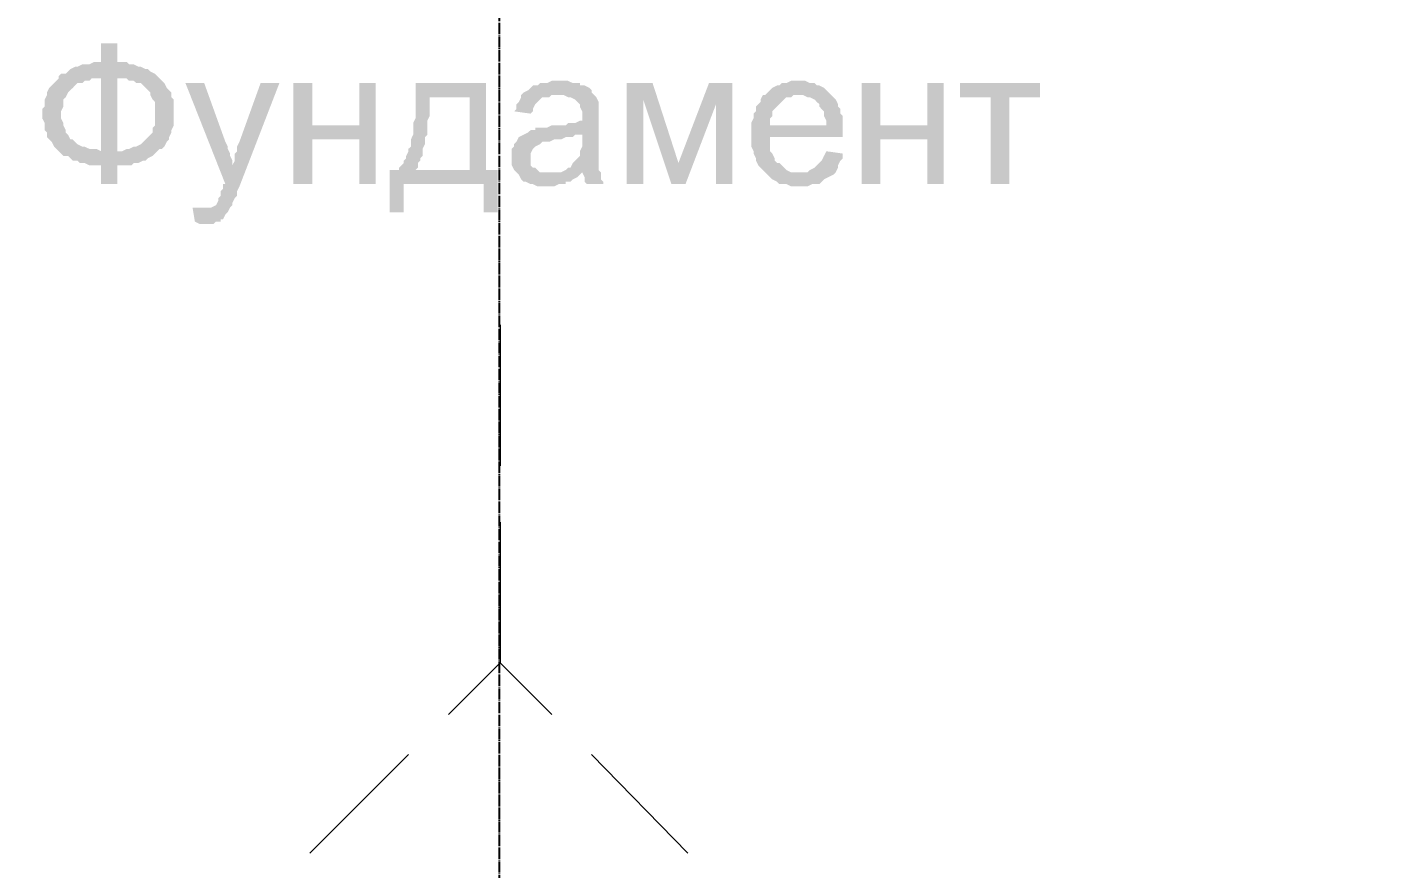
# Model space of a CAD drawing. Header units: millimetres. Extents: x -383313 to -161684, y -117025 to 99224.
# Drawn here: x -336366 to -333930, y -16952 to -15433 of the extents above; entities that cross this region are included whole.
import ezdxf

# ---------------------------------------------------------------- set-up
doc = ezdxf.new("R2010")
doc.units = ezdxf.units.MM
doc.header["$MEASUREMENT"] = 0
doc.linetypes.add('PS-GOST2.303 5', pattern=[24, 20, -1.5, 1, -1.5])
doc.layers.get('Defpoints').update_dxf_attribs({"color": 31})
for name, color, linetype in [('001__КОНСТРУКТИВ__размеры внутр.', 7, 'Continuous'), ('PDF_Geometry', 7, 'Continuous'), ('PDF_Solid Fills', 7, 'Continuous'), ('PS_Оси', 5, 'PS-GOST2.303 5')]:
    doc.layers.add(name, color=color, linetype=linetype)
doc.styles.add('PSTUDIO', font='arial.ttf')
doc.dimstyles.new('PS_TICK', dxfattribs={"dimscale": 100, "dimtxt": 2.5, "dimasz": 1, "dimexe": 2, "dimexo": 2, "dimgap": 1, "dimtad": 1, "dimdec": 0, "dimzin": 0, "dimdsep": 46, "dimtxsty": 'PSTUDIO', "dimblk": 'ARCHTICK', "dimcen": 2, "dimdle": 1.5, "dimse1": 1, "dimse2": 1, "dimadec": 0, "dimazin": 0, "dimtfac": 1, "dimtdec": 0, "dimtix": 1, "dimtmove": 1, "dimatfit": 3, "dimldrblk": 'ARCHTICK', "dimfxl": 1, "dimtolj": 1, "dimtzin": 0, "dimarcsym": 0})

# ---------------------------------------------------------------- blocks, each defined once
blk = doc.blocks.new('_ArchTick')
at = {"color": 0, "linetype": 'ByBlock', "const_width": 0.15}
blk.add_lwpolyline([(-0.5, -0.5), (0.5, 0.5)], dxfattribs=at)
blk = doc.blocks.new('*D281')
at = {"layer": '001__КОНСТРУКТИВ__размеры внутр.', "color": 0, "lineweight": -2, "ltscale": 100, "transparency": 16777216}
blk.add_line((-336984.8, -5432.1), (-336984.8, -20232.4), dxfattribs=at)
at = {"layer": 'Defpoints', "color": 0, "ltscale": 100, "transparency": 16777216}
for p in [(-330226.1, -5582.1), (-336984.8, -20082.4), (-335014.1, -20082.4)]:
    blk.add_point(p, dxfattribs=at)
at = {"layer": '001__КОНСТРУКТИВ__размеры внутр.', "color": 0, "lineweight": -2, "ltscale": 100, "transparency": 16777216, "xscale": 100, "yscale": 100, "zscale": 100}
for p, rotation in [((-336984.8, -5582.1), 90), ((-336984.8, -20082.4), 270)]:
    blk.add_blockref('_ArchTick', p, dxfattribs=dict(at, rotation=rotation))
at = {"layer": '001__КОНСТРУКТИВ__размеры внутр.', "color": 0, "ltscale": 100, "transparency": 16777216, "insert": (-337212.4, -12832.2), "char_height": 250, "attachment_point": 5, "rotation": 90, "style": 'PSTUDIO'}
blk.add_mtext('\\A1;14500', dxfattribs=at)
blk = doc.blocks.new('A$Cf5759c35')
at = {"layer": 'PDF_Solid Fills'}
for points in [[(22258.7, 2802.5), (22229.1, 2802.5), (22229.1, 2768.6), (22216.4, 2768.6), (22207.9, 2764.4), (22199.4, 2764.4), (22195.2, 2764.4), (22186.7, 2760.1), (22182.5, 2760.1), (22174, 2755.9), (22169.8, 2751.7), (22165.6, 2747.4), (22157.1, 2747.4), (22152.9, 2743.2), (22152.9, 2739), (22258.7, 2739), (22258.7, 2739), (22267.2, 2739), (22275.6, 2739), (22279.9, 2734.7), (22288.3, 2734.7), (22292.6, 2730.5), (22301, 2730.5), (22305.3, 2726.3), (22309.5, 2722), (22313.7, 2717.8), (22318, 2713.6), (22318, 2709.3), (22322.2, 2700.9), (22326.4, 2696.6), (22326.4, 2688.2), (22326.4, 2683.9), (22326.4, 2675.5), (22326.4, 2671.2), (22326.4, 2662.8), (22326.4, 2654.3), (22322.2, 2650.1), (22322.2, 2641.6), (22318, 2637.4), (22313.7, 2633.1), (22309.5, 2628.9), (22309.5, 2628.9), (22305.3, 2624.7), (22301, 2620.4), (22292.6, 2616.2), (22288.3, 2616.2), (22279.9, 2612), (22275.6, 2612), (22267.2, 2607.7), (22258.7, 2607.7), (22152.9, 2607.7), (22157.1, 2603.5), (22161.3, 2599.3), (22169.8, 2599.3), (22174, 2595), (22178.3, 2590.8), (22186.7, 2590.8), (22191, 2586.6), (22199.4, 2586.6), (22207.9, 2582.3), (22212.1, 2582.3), (22220.6, 2582.3), (22229.1, 2582.3), (22229.1, 2548.5), (22258.7, 2548.5), (22258.7, 2582.3), (22258.7, 2582.3), (22267.2, 2582.3), (22275.6, 2582.3), (22284.1, 2582.3), (22288.3, 2586.6), (22296.8, 2586.6), (22305.3, 2590.8), (22309.5, 2590.8), (22313.7, 2595), (22322.2, 2599.3), (22326.4, 2603.5), (22330.7, 2607.7), (22334.9, 2612), (22339.1, 2612), (22343.4, 2616.2), (22347.6, 2624.7), (22351.8, 2628.9), (22351.8, 2633.1), (22356.1, 2641.6), (22356.1, 2645.8), (22360.3, 2654.3), (22360.3, 2662.8), (22360.3, 2667), (22360.3, 2675.5), (22360.3, 2679.7), (22360.3, 2688.2), (22360.3, 2692.4), (22360.3, 2700.9), (22356.1, 2705.1), (22356.1, 2713.6), (22351.8, 2717.8), (22347.6, 2722), (22343.4, 2730.5), (22339.1, 2734.7), (22334.9, 2739), (22334.9, 2739), (22330.7, 2743.2), (22326.4, 2747.4), (22318, 2751.7), (22313.7, 2755.9), (22309.5, 2755.9), (22301, 2760.1), (22296.8, 2760.1), (22288.3, 2764.4), (22279.9, 2764.4), (22275.6, 2768.6), (22267.2, 2768.6), (22258.7, 2768.6)], [(22152.9, 2739), (22148.6, 2734.7), (22144.4, 2730.5), (22140.2, 2726.3), (22135.9, 2722), (22131.7, 2713.6), (22131.7, 2709.3), (22127.5, 2700.9), (22127.5, 2696.6), (22127.5, 2688.2), (22123.2, 2683.9), (22123.2, 2675.5), (22123.2, 2675.5), (22123.2, 2667), (22127.5, 2658.5), (22127.5, 2654.3), (22127.5, 2645.8), (22131.7, 2641.6), (22131.7, 2633.1), (22135.9, 2628.9), (22140.2, 2624.7), (22144.4, 2616.2), (22148.6, 2612), (22152.9, 2607.7), (22258.7, 2607.7), (22229.1, 2607.7), (22220.6, 2612), (22212.1, 2612), (22207.9, 2612), (22199.4, 2616.2), (22195.2, 2616.2), (22186.7, 2620.4), (22182.5, 2624.7), (22178.3, 2628.9), (22174, 2628.9), (22169.8, 2637.4), (22165.6, 2641.6), (22165.6, 2645.8), (22161.3, 2654.3), (22161.3, 2658.5), (22157.1, 2667), (22157.1, 2675.5), (22157.1, 2679.7), (22161.3, 2688.2), (22161.3, 2692.4), (22161.3, 2700.9), (22165.6, 2705.1), (22169.8, 2713.6), (22174, 2717.8), (22178.3, 2722), (22182.5, 2726.3), (22186.7, 2730.5), (22195.2, 2730.5), (22199.4, 2734.7), (22207.9, 2734.7), (22212.1, 2739), (22220.6, 2739), (22229.1, 2739), (22258.7, 2739)], [(22415.3, 2730.5), (22381.5, 2730.5), (22453.4, 2548.5), (22466.1, 2582.3), (22466.1, 2586.6), (22466.1, 2590.8), (22461.9, 2599.3), (22461.9, 2603.5), (22457.7, 2612), (22457.7, 2616.2), (22453.4, 2624.7)], [(22550.8, 2730.5), (22516.9, 2730.5), (22478.8, 2624.7), (22478.8, 2624.7), (22474.6, 2616.2), (22474.6, 2607.7), (22470.4, 2603.5), (22470.4, 2595), (22470.4, 2590.8), (22466.1, 2582.3), (22453.4, 2548.5), (22449.2, 2548.5), (22449.2, 2540), (22445, 2535.8), (22445, 2527.3), (22440.7, 2523.1), (22440.7, 2518.8), (22440.7, 2518.8), (22436.5, 2510.4), (22428, 2506.1), (22428, 2506.1), (22419.6, 2506.1), (22411.1, 2506.1), (22461.9, 2506.1), (22461.9, 2506.1), (22466.1, 2510.4), (22466.1, 2514.6), (22470.4, 2523.1), (22474.6, 2527.3), (22474.6, 2535.8), (22478.8, 2544.2)], [(22610.1, 2730.5), (22576.2, 2730.5), (22576.2, 2548.5), (22610.1, 2548.5), (22610.1, 2628.9), (22694.7, 2628.9), (22610.1, 2654.3)], [(22724.4, 2730.5), (22694.7, 2730.5), (22694.7, 2654.3), (22610.1, 2654.3), (22694.7, 2628.9), (22694.7, 2548.5), (22724.4, 2548.5)], [(22923.3, 2730.5), (22796.3, 2730.5), (22796.3, 2705.1), (22893.7, 2705.1), (22893.7, 2573.9), (22796.3, 2573.9), (22766.7, 2573.9), (22749.8, 2573.9), (22749.8, 2497.7), (22775.2, 2497.7), (22775.2, 2548.5), (22919.1, 2548.5), (22944.5, 2573.9), (22923.3, 2573.9)], [(23058.8, 2734.7), (23058.8, 2734.7), (23041.9, 2734.7), (23033.4, 2730.5), (23029.2, 2730.5), (23020.7, 2730.5), (23016.5, 2726.3), (23008, 2726.3), (23003.8, 2722), (22999.5, 2717.8), (22991.1, 2713.6), (22986.8, 2709.3), (23050.3, 2709.3), (23054.6, 2709.3), (23063, 2709.3), (23071.5, 2705.1), (23075.7, 2705.1), (23084.2, 2700.9), (23088.4, 2696.6), (23088.4, 2696.6), (23092.7, 2692.4), (23092.7, 2688.2), (23096.9, 2679.7), (23096.9, 2671.2), (23096.9, 2671.2), (23096.9, 2662.8), (23092.7, 2662.8), (23084.2, 2658.5), (23080, 2658.5), (23071.5, 2658.5), (23067.3, 2654.3), (23058.8, 2654.3), (23050.3, 2654.3), (23041.9, 2654.3), (23033.4, 2650.1), (23024.9, 2650.1), (23020.7, 2650.1), (23012.2, 2650.1), (23012.2, 2645.8), (23003.8, 2645.8), (22999.5, 2641.6), (23096.9, 2637.4), (23096.9, 2628.9), (23096.9, 2624.7), (23096.9, 2616.2), (23092.7, 2607.7), (23092.7, 2603.5), (23092.7, 2599.3), (23088.4, 2595), (23084.2, 2590.8), (23080, 2586.6), (23075.7, 2578.1), (23071.5, 2578.1), (23067.3, 2573.9), (23058.8, 2569.6), (23096.9, 2569.6), (23096.9, 2569.6), (23101.1, 2561.2), (23101.1, 2552.7), (23105.4, 2548.5), (23135, 2548.5), (23135, 2552.7), (23130.8, 2556.9), (23130.8, 2565.4), (23130.8, 2569.6), (23126.5, 2573.9), (23126.5, 2578.1), (23126.5, 2582.3), (23126.5, 2586.6), (23126.5, 2595), (23126.5, 2603.5), (23126.5, 2612), (23126.5, 2624.7), (23126.5, 2667), (23126.5, 2667), (23126.5, 2675.5), (23126.5, 2683.9), (23126.5, 2688.2), (23126.5, 2692.4), (23126.5, 2696.6), (23122.3, 2705.1), (23118.1, 2709.3), (23113.8, 2713.6), (23113.8, 2717.8), (23109.6, 2722), (23101.1, 2726.3), (23092.7, 2726.3), (23092.7, 2730.5), (23084.2, 2730.5), (23080, 2730.5), (23071.5, 2734.7), (23063, 2734.7)], [(23223.9, 2730.5), (23177.3, 2730.5), (23177.3, 2548.5), (23207, 2548.5), (23207, 2700.9)], [(23367.8, 2730.5), (23325.5, 2730.5), (23270.5, 2586.6), (23257.8, 2548.5), (23283.2, 2548.5), (23338.2, 2692.4)], [(23486.4, 2734.7), (23486.4, 2734.7), (23473.7, 2734.7), (23465.2, 2730.5), (23456.7, 2730.5), (23452.5, 2726.3), (23448.3, 2726.3), (23439.8, 2722), (23435.6, 2717.8), (23431.3, 2713.6), (23427.1, 2709.3), (23486.4, 2709.3), (23490.6, 2709.3), (23494.8, 2709.3), (23503.3, 2705.1), (23507.5, 2705.1), (23516, 2700.9), (23520.2, 2696.6), (23524.5, 2692.4), (23524.5, 2688.2), (23528.7, 2683.9), (23532.9, 2679.7), (23532.9, 2671.2), (23537.2, 2662.8), (23537.2, 2654.3), (23435.6, 2654.3), (23566.8, 2654.3), (23566.8, 2662.8), (23566.8, 2671.2), (23562.6, 2675.5), (23562.6, 2683.9), (23558.3, 2688.2), (23558.3, 2692.4), (23554.1, 2700.9), (23549.9, 2705.1), (23545.6, 2709.3), (23541.4, 2713.6), (23537.2, 2717.8), (23532.9, 2722), (23524.5, 2726.3), (23520.2, 2726.3), (23516, 2730.5), (23507.5, 2730.5), (23499.1, 2734.7), (23494.8, 2734.7)], [(23634.5, 2730.5), (23600.7, 2730.5), (23600.7, 2548.5), (23634.5, 2548.5), (23634.5, 2628.9), (23719.2, 2628.9), (23634.5, 2654.3)], [(23748.8, 2730.5), (23719.2, 2730.5), (23719.2, 2654.3), (23634.5, 2654.3), (23719.2, 2628.9), (23719.2, 2548.5), (23748.8, 2548.5)], [(23922.4, 2730.5), (23778.5, 2730.5), (23778.5, 2705.1), (23833.5, 2705.1), (23833.5, 2548.5), (23867.4, 2548.5), (23867.4, 2705.1), (23922.4, 2705.1)], [(22796.3, 2705.1), (22796.3, 2667), (22792.1, 2658.5), (22792.1, 2637.4), (22787.9, 2628.9), (22787.9, 2624.7), (22787.9, 2616.2), (22783.6, 2612), (22783.6, 2607.7), (22779.4, 2599.3), (22779.4, 2595), (22775.2, 2590.8), (22775.2, 2586.6), (22770.9, 2582.3), (22766.7, 2578.1), (22766.7, 2573.9), (22796.3, 2573.9), (22796.3, 2573.9), (22800.6, 2578.1), (22800.6, 2586.6), (22804.8, 2590.8), (22804.8, 2595), (22809, 2599.3), (22809, 2607.7), (22809, 2612), (22813.3, 2620.4), (22813.3, 2624.7), (22813.3, 2633.1), (22817.5, 2637.4), (22817.5, 2645.8), (22817.5, 2654.3), (22817.5, 2662.8), (22821.7, 2671.2), (22821.7, 2679.7), (22821.7, 2688.2), (22821.7, 2696.6), (22821.7, 2705.1), (22893.7, 2705.1)], [(22986.8, 2709.3), (22986.8, 2705.1), (22982.6, 2696.6), (22978.4, 2692.4), (22978.4, 2683.9), (22974.1, 2679.7), (23003.8, 2675.5), (23008, 2679.7), (23008, 2683.9), (23012.2, 2692.4), (23016.5, 2696.6), (23020.7, 2700.9), (23024.9, 2705.1), (23029.2, 2705.1), (23037.6, 2705.1), (23041.9, 2709.3), (23050.3, 2709.3)], [(23427.1, 2709.3), (23422.9, 2709.3), (23418.6, 2700.9), (23418.6, 2696.6), (23414.4, 2692.4), (23410.2, 2688.2), (23410.2, 2679.7), (23405.9, 2675.5), (23405.9, 2667), (23401.7, 2658.5), (23401.7, 2654.3), (23401.7, 2645.8), (23401.7, 2637.4), (23401.7, 2628.9), (23401.7, 2624.7), (23401.7, 2616.2), (23405.9, 2607.7), (23405.9, 2603.5), (23410.2, 2595), (23410.2, 2590.8), (23414.4, 2582.3), (23418.6, 2578.1), (23422.9, 2573.9), (23427.1, 2569.6), (23486.4, 2569.6), (23486.4, 2569.6), (23477.9, 2569.6), (23473.7, 2569.6), (23465.2, 2573.9), (23461, 2578.1), (23456.7, 2582.3), (23452.5, 2586.6), (23448.3, 2586.6), (23444, 2590.8), (23444, 2595), (23439.8, 2603.5), (23435.6, 2607.7), (23435.6, 2616.2), (23435.6, 2624.7), (23435.6, 2633.1), (23566.8, 2633.1), (23566.8, 2633.1), (23566.8, 2637.4), (23566.8, 2645.8), (23566.8, 2654.3), (23435.6, 2654.3), (23435.6, 2658.5), (23435.6, 2667), (23439.8, 2671.2), (23439.8, 2679.7), (23444, 2683.9), (23448.3, 2688.2), (23452.5, 2692.4), (23456.7, 2696.6), (23461, 2700.9), (23465.2, 2705.1), (23473.7, 2705.1), (23477.9, 2709.3), (23486.4, 2709.3)], [(22999.5, 2641.6), (22991.1, 2637.4), (22991.1, 2637.4), (22982.6, 2633.1), (22978.4, 2624.7), (22974.1, 2620.4), (22974.1, 2616.2), (22969.9, 2612), (22969.9, 2603.5), (22969.9, 2595), (22969.9, 2595), (22969.9, 2586.6), (22969.9, 2582.3), (22974.1, 2573.9), (22978.4, 2569.6), (22982.6, 2565.4), (22986.8, 2556.9), (22986.8, 2556.9), (22991.1, 2552.7), (22995.3, 2552.7), (23003.8, 2548.5), (23008, 2548.5), (23016.5, 2544.2), (23024.9, 2544.2), (23033.4, 2544.2), (23037.6, 2544.2), (23046.1, 2544.2), (23054.6, 2548.5), (23058.8, 2548.5), (23067.3, 2548.5), (23067.3, 2552.7), (23075.7, 2552.7), (23080, 2556.9), (23088.4, 2561.2), (23092.7, 2565.4), (23037.6, 2569.6), (23037.6, 2569.6), (23029.2, 2569.6), (23020.7, 2569.6), (23016.5, 2573.9), (23012.2, 2578.1), (23008, 2578.1), (23003.8, 2582.3), (23003.8, 2590.8), (23003.8, 2595), (23003.8, 2599.3), (23003.8, 2603.5), (23008, 2612), (23008, 2612), (23012.2, 2616.2), (23020.7, 2620.4), (23024.9, 2624.7), (23029.2, 2624.7), (23037.6, 2624.7), (23046.1, 2628.9), (23050.3, 2628.9), (23058.8, 2628.9), (23067.3, 2633.1), (23071.5, 2633.1), (23080, 2633.1), (23084.2, 2637.4), (23092.7, 2637.4), (23096.9, 2637.4)], [(23537.2, 2607.7), (23537.2, 2607.7), (23532.9, 2599.3), (23528.7, 2590.8), (23524.5, 2586.6), (23520.2, 2582.3), (23516, 2578.1), (23516, 2578.1), (23507.5, 2573.9), (23503.3, 2569.6), (23494.8, 2569.6), (23486.4, 2569.6), (23427.1, 2569.6), (23427.1, 2569.6), (23431.3, 2565.4), (23435.6, 2561.2), (23439.8, 2556.9), (23448.3, 2552.7), (23452.5, 2548.5), (23461, 2548.5), (23465.2, 2548.5), (23473.7, 2544.2), (23482.1, 2544.2), (23486.4, 2544.2), (23486.4, 2544.2), (23494.8, 2544.2), (23503.3, 2544.2), (23511.8, 2548.5), (23516, 2548.5), (23524.5, 2548.5), (23528.7, 2552.7), (23532.9, 2556.9), (23541.4, 2561.2), (23541.4, 2561.2), (23549.9, 2565.4), (23554.1, 2569.6), (23558.3, 2578.1), (23558.3, 2582.3), (23562.6, 2590.8), (23566.8, 2595), (23566.8, 2603.5)], [(22394.2, 2506.1), (22398.4, 2480.7), (22406.9, 2476.5), (22432.3, 2476.5), (22436.5, 2480.7), (22445, 2480.7), (22445, 2485), (22449.2, 2485), (22453.4, 2493.4), (22457.7, 2497.7), (22461.9, 2506.1), (22411.1, 2506.1), (22411.1, 2506.1), (22402.6, 2506.1)]]:
    blk.add_hatch(color=8, dxfattribs=at).paths.add_polyline_path(points)
at = {"layer": 'PDF_Geometry', "color": 8, "lineweight": 13}
for points in [[(22948.7, 2294.5), (22948.7, 2040.5)], [(22948.7, 1938.9), (22948.7, 1684.9)], [(23041.9, 1591.7), (22948.7, 1684.9), (22855.6, 1591.7)], [(22783.6, 1519.8), (22605.8, 1342)], [(23287.4, 1342), (23113.8, 1519.8)]]:
    blk.add_lwpolyline(points, dxfattribs=at)
at = {"layer": 'PDF_Solid Fills', "color": 8, "lineweight": 13}
for points in [[(22258.7, 2607.7), (22258.7, 2739), (22229.1, 2607.7), (22229.1, 2739)], [(23223.9, 2730.5), (23207, 2700.9), (23270.5, 2586.6), (23257.8, 2548.5)], [(23367.8, 2730.5), (23338.2, 2692.4), (23367.8, 2548.5), (23338.2, 2548.5)], [(22944.5, 2573.9), (22919.1, 2548.5), (22944.5, 2497.7), (22919.1, 2497.7)], [(23058.8, 2569.6), (23037.6, 2569.6), (23096.9, 2569.6), (23092.7, 2565.4)]]:
    blk.add_solid(points, dxfattribs=at)

msp = doc.modelspace()

# ---------------------------------------------------------------- linework, layer by layer
at = {"layer": 'PS_Оси'}
msp.add_lwpolyline([(-335514.05882, -24012.91133), (-335514.05882, -23582.0977), (-335514.05882, -17582.0977), (-335514.05882, -11582.0977), (-335514.05882, -5582.0977), (-335514.05882, -582.3977), (-335514.05882, 2825.4576)], dxfattribs=at)

# ---------------------------------------------------------------- block references
at = {"ltscale": 100}
msp.add_blockref('A$Cf5759c35', (-358461.97282, -18264.93104), dxfattribs=at)

# ---------------------------------------------------------------- dimensions: what is measured, and where the dimension line sits
at = {"layer": '001__КОНСТРУКТИВ__размеры внутр.', "ltscale": 100}
dim = msp.add_linear_dim(base=(-336984.76537, -20082.3977), p1=(-330226.05882, -5582.0977), p2=(-335014.05882, -20082.3977), angle=90, dimstyle='PS_TICK', dxfattribs=at)
dim.commit()
dim.dimension.update_dxf_attribs({"geometry": '*D281', "text_midpoint": (-337212.40862, -12832.2477)})

doc.saveas('drawing.dxf')
